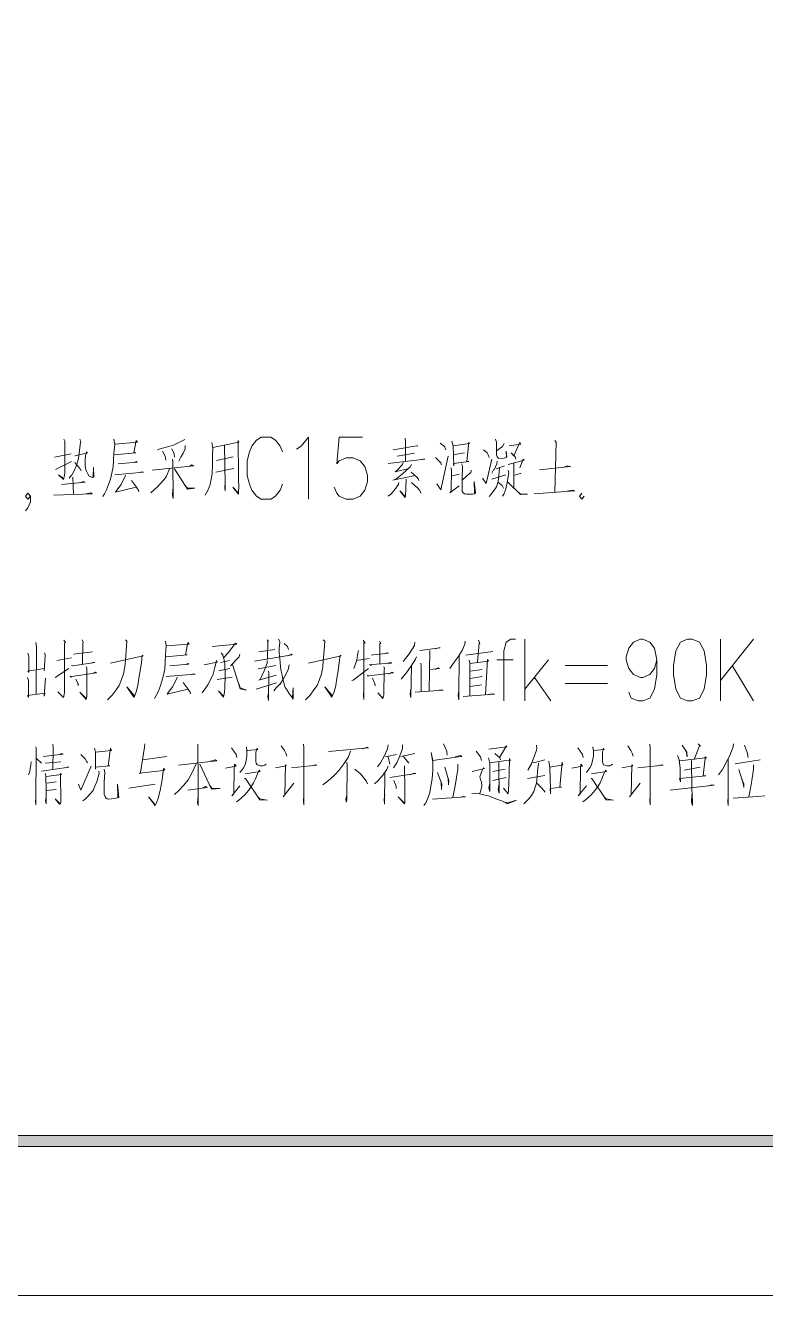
# Model space of a CAD drawing. Header units: millimetres. Extents: x 0 to 586, y 0 to 414.
# Drawn here: x 445 to 492.2, y 0 to 81 of the extents above; entities that cross this region are included whole.
import ezdxf

# ---------------------------------------------------------------- set-up
doc = ezdxf.new("R2010")
doc.units = ezdxf.units.MM

msp = doc.modelspace()

# ---------------------------------------------------------------- hatches: boundary and pattern name
h = msp.add_hatch(color=0)
h.dxf.hatch_style = 2
h.paths.add_polyline_path([(24.302861, 9.514417), (24.994306, 10.205861), (575.429944, 10.205861), (576.117861, 9.514417)])

# ---------------------------------------------------------------- linework, layer by layer
at = {"color": 0, "lineweight": 0}
for points in [[(0, 0), (585.632278, 0), (585.632278, 414.0835), (0, 414.0835)], [(487.20375, 41.87825), (486.755722, 41.691278), (486.452333, 41.126833), (486.304167, 40.188444), (486.304167, 39.624), (486.452333, 38.685611), (486.755722, 38.121167), (487.20375, 37.934194), (487.503611, 37.934194), (487.955167, 38.121167), (488.255028, 38.685611), (488.406722, 39.624), (488.406722, 40.188444), (488.255028, 41.126833), (487.955167, 41.691278), (487.503611, 41.87825)], [(24.302861, 9.514417), (24.994306, 10.205861), (575.429944, 10.205861), (576.117861, 9.514417)]]:
    msp.add_lwpolyline(points, close=True, dxfattribs=at)
for points in [[(447.449222, 54.638222), (447.498611, 54.51475), (447.498611, 52.528611), (447.473917, 52.309889), (447.449222, 52.154667), (447.424528, 52.059417), (447.1035, 52.369861), (447.424528, 52.122917)], [(448.46875, 54.638222), (448.518139, 54.51475), (448.493444, 54.4195), (448.419361, 53.770389), (448.369972, 53.396444), (448.320583, 53.177722), (448.2465, 52.962528), (448.144194, 52.712056), (448.020722, 52.465111), (447.921944, 52.309889), (447.823167, 52.214639), (447.773778, 52.154667)], [(450.631278, 54.638222), (450.680667, 54.327778), (450.631278, 53.738639), (450.603056, 53.272972), (450.578361, 52.867278), (450.504278, 52.465111), (450.4055, 52.091167), (450.282028, 51.748972), (450.158556, 51.410306), (450.035083, 51.159833), (449.932778, 50.972861)], [(450.705361, 54.327778), (452.144694, 54.45125), (452.045917, 54.5465), (451.89775, 53.770389), (452.021222, 53.770389), (450.655972, 53.643389)], [(455.150361, 54.606472), (454.776417, 54.4195), (454.430694, 54.264278), (454.130833, 54.172556), (453.809806, 54.080833), (453.584028, 54.017333), (453.411167, 53.953833)], [(456.864861, 54.4195), (456.938944, 54.049083), (456.91425, 53.675139), (456.91425, 53.0225), (456.889556, 52.433361), (456.840167, 52.091167), (456.766083, 51.748972), (456.642611, 51.410306), (456.540306, 51.223333), (456.441528, 51.068111)], [(456.938944, 54.109056), (458.604056, 54.45125), (458.554667, 54.5465), (458.554667, 54.080833), (458.579361, 52.807306), (458.579361, 52.154667), (458.579361, 52.059417), (458.604056, 51.59375), (458.579361, 51.283306), (458.579361, 51.128083), (458.205417, 51.565528), (458.554667, 51.223333)], [(461.380417, 53.823306), (461.228722, 54.200778), (460.928861, 54.574722), (460.629, 54.761694), (460.02575, 54.761694), (459.725889, 54.574722), (459.426028, 54.200778), (459.274333, 53.823306), (459.126167, 53.258861), (459.126167, 52.320472), (459.274333, 51.759556), (459.426028, 51.382083), (459.725889, 51.008139), (460.02575, 50.817639), (460.629, 50.817639), (460.928861, 51.008139), (461.228722, 51.382083), (461.380417, 51.759556)], [(462.28, 54.010278), (462.579861, 54.200778), (463.031417, 54.761694), (463.031417, 50.817639)], [(466.488639, 54.761694), (464.985806, 54.761694), (464.834111, 53.071889), (464.985806, 53.258861), (465.433833, 53.449361), (465.885389, 53.449361), (466.336944, 53.258861), (466.636806, 52.884917), (466.7885, 52.320472), (466.7885, 51.946528), (466.636806, 51.382083), (466.336944, 51.008139), (465.885389, 50.817639), (465.433833, 50.817639), (464.985806, 51.008139), (464.834111, 51.195111), (464.682417, 51.569056)], [(469.205028, 54.701722), (469.229722, 54.483), (469.229722, 53.209472)], [(471.441639, 54.391278), (471.713278, 54.172556), (471.787361, 53.953833)], [(472.186, 54.51475), (472.260083, 54.204306), (472.309472, 52.930778), (472.284778, 53.086), (473.254917, 53.209472), (473.127917, 53.209472), (473.254917, 54.45125), (473.304306, 54.359528), (472.260083, 54.204306)], [(474.965889, 54.638222), (475.018806, 54.45125), (475.018806, 53.643389), (475.068194, 53.519917), (475.142278, 53.428194), (475.364528, 53.396444), (475.512694, 53.428194), (475.689083, 53.488167), (475.639694, 53.862111), (475.664389, 53.488167)], [(475.512694, 54.359528), (475.413917, 54.172556), (475.018806, 53.893861)], [(475.83725, 54.204306), (476.581611, 54.327778), (476.507528, 54.45125), (476.133583, 53.583417), (475.960722, 53.770389), (476.211194, 53.519917), (476.260583, 53.364694)], [(478.744139, 54.5465), (478.842917, 54.4195), (478.818222, 54.45125), (478.744139, 51.255083)], [(446.853028, 53.488167), (447.89725, 53.706889)], [(448.144194, 53.583417), (448.168889, 53.583417), (448.941472, 53.770389), (448.892083, 53.830361), (448.814472, 53.551667), (448.789778, 53.304722), (448.789778, 52.994278), (448.814472, 52.775556), (448.892083, 52.588583), (448.966167, 52.433361), (449.064944, 52.278139), (449.213111, 52.214639), (449.361278, 52.214639), (449.336583, 52.839056), (449.311889, 52.214639)], [(453.735722, 53.862111), (453.908583, 53.551667), (453.933278, 53.304722)], [(454.331917, 54.017333), (454.480083, 53.706889), (454.504778, 53.488167)], [(455.175056, 54.236056), (455.175056, 54.017333), (455.051583, 53.738639), (454.903417, 53.488167), (454.776417, 53.241222)], [(458.230111, 53.519917), (457.164722, 53.272972)], [(457.683306, 54.236056), (457.732694, 51.780722), (457.732694, 51.346806), (457.708, 51.533778), (457.732694, 51.904194)], [(469.998778, 54.204306), (469.949389, 54.204306), (468.432444, 53.953833)], [(468.682917, 53.551667), (469.801222, 53.738639)], [(471.215861, 51.780722), (471.466333, 51.410306), (471.935528, 53.551667)], [(472.260083, 53.643389), (472.97975, 53.770389)], [(474.196833, 53.953833), (474.422611, 53.770389), (474.496694, 53.643389), (474.546083, 53.459944)], [(446.902417, 52.712056), (447.921944, 53.209472)], [(448.144194, 53.1495), (448.46875, 52.775556), (448.542833, 52.620333)], [(450.902917, 53.05425), (452.12, 53.177722), (452.045917, 53.209472), (451.922444, 53.1495)], [(454.180222, 52.743806), (453.982667, 52.278139), (453.8345, 52.059417), (453.61225, 51.812472), (453.411167, 51.59375), (453.238306, 51.438528), (452.987833, 51.223333)], [(453.065444, 52.652083), (455.721861, 52.930778), (455.598389, 52.994278), (455.425528, 52.899028)], [(454.356611, 53.364694), (454.381306, 53.209472), (454.406, 50.849389), (454.356611, 51.068111), (454.381306, 51.438528)], [(454.504778, 52.743806), (455.323222, 51.438528), (455.795944, 51.502028), (455.323222, 51.502028), (455.125667, 51.72075)], [(457.1365, 52.528611), (458.2795, 52.775556)], [(470.221028, 53.332944), (470.348028, 53.364694), (470.446806, 53.364694), (468.111417, 53.086)], [(469.600139, 53.0225), (469.526056, 52.867278), (469.028639, 52.433361), (468.584139, 52.059417), (468.40775, 52.031194), (469.850611, 52.309889)], [(469.081556, 53.1495), (469.028639, 53.0225), (468.658222, 52.620333), (468.559444, 52.556833), (469.427278, 52.775556)], [(471.141778, 53.459944), (471.364028, 53.241222), (471.466333, 53.11775), (471.515722, 52.994278)], [(472.111917, 52.807306), (472.161306, 52.683833), (472.136611, 51.315056), (472.037833, 51.223333), (472.634028, 51.65725)], [(472.782194, 53.05425), (472.856278, 52.930778), (472.831583, 52.059417), (472.831583, 51.438528), (472.831583, 51.315056), (472.905667, 51.223333), (472.97975, 51.159833), (473.103222, 51.128083), (473.501861, 51.128083), (473.625333, 51.159833), (473.674722, 51.223333), (473.600639, 51.935944), (473.625333, 51.223333)], [(474.12275, 52.154667), (474.369694, 51.812472), (474.718944, 53.364694)], [(475.216361, 52.807306), (475.166972, 52.309889), (475.142278, 52.091167), (475.117583, 51.844222), (475.018806, 51.59375), (474.842417, 51.315056), (474.669556, 51.099861), (474.546083, 50.972861)], [(475.068194, 53.241222), (475.0435, 53.05425), (474.867111, 52.683833), (474.842417, 52.683833), (474.718944, 52.465111)], [(474.994111, 52.743806), (475.537389, 52.930778)], [(475.763167, 53.0225), (476.782694, 53.304722), (476.729778, 53.364694), (476.507528, 52.807306)], [(476.133583, 53.086), (476.133583, 52.994278), (476.133583, 51.533778)], [(477.774, 52.683833), (479.735444, 52.899028), (479.71075, 52.899028), (479.537889, 52.930778), (479.290944, 52.839056)], [(447.301056, 51.748972), (448.789778, 51.904194), (448.691, 51.935944), (448.518139, 51.875972)], [(448.020722, 52.214639), (448.045417, 51.099861)], [(450.680667, 52.369861), (452.518639, 52.528611), (452.391639, 52.556833), (452.243472, 52.496861)], [(451.375639, 52.341639), (451.350944, 52.246389), (451.075778, 51.72075), (450.779444, 51.315056), (450.730056, 51.255083), (452.045917, 51.565528)], [(451.746056, 51.999444), (452.070611, 51.565528), (452.144694, 51.470278), (452.194083, 51.378556), (452.218778, 51.283306)], [(468.806389, 51.875972), (468.781694, 51.748972), (468.485361, 51.346806), (468.259583, 51.099861), (468.111417, 51.004611)], [(469.254417, 52.091167), (469.229722, 51.004611), (469.205028, 50.912889), (468.855778, 51.346806), (469.205028, 50.972861)], [(469.575444, 52.528611), (469.974083, 52.186417), (470.048167, 52.091167), (470.072861, 51.999444)], [(469.600139, 51.875972), (469.998778, 51.502028), (470.12225, 51.378556), (470.221028, 51.191583)], [(472.634028, 52.401611), (472.136611, 52.278139)], [(473.403083, 52.652083), (473.378389, 52.465111), (473.329, 52.465111), (472.831583, 52.031194)], [(474.718944, 52.091167), (475.615, 52.369861)], [(475.117583, 51.904194), (475.389222, 51.689), (475.463306, 51.502028)], [(475.763167, 52.652083), (475.812556, 52.496861), (475.713778, 51.875972), (475.615, 51.470278), (475.488, 51.128083), (475.413917, 51.004611)], [(475.738472, 51.904194), (476.556917, 51.099861), (477.004944, 51.128083), (476.556917, 51.128083), (476.334667, 51.315056)], [(476.1865, 52.341639), (476.606306, 52.465111)], [(445.304333, 51.008139), (445.152639, 50.817639), (445.004472, 51.008139), (445.152639, 51.195111), (445.304333, 51.008139), (445.304333, 50.630667), (445.152639, 50.256722), (445.004472, 50.066222)], [(446.803639, 51.068111), (449.237806, 51.159833), (449.163722, 51.223333), (448.842694, 51.159833)], [(477.428278, 51.159833), (480.010611, 51.346806), (479.862444, 51.378556), (479.537889, 51.315056)], [(480.458639, 51.195111), (480.306944, 51.008139), (480.458639, 50.817639), (480.610333, 51.008139)], [(445.646528, 41.659528), (445.695917, 41.380833), (445.671222, 38.368111)], [(447.435111, 41.81475), (447.537417, 41.659528), (447.4845, 41.631306), (447.4845, 38.495111), (447.435111, 38.212889), (447.410417, 38.152917), (447.064694, 38.523333)], [(448.602806, 41.8465), (448.676889, 41.691278), (448.652194, 41.631306), (448.6275, 40.294278)], [(451.361528, 41.8465), (451.485, 41.723028), (451.460306, 41.754778), (451.410917, 41.133889), (451.361528, 40.513), (451.336833, 40.107306), (451.238056, 39.673389), (451.114583, 39.299444), (450.962889, 38.929028), (450.765333, 38.650333), (450.518389, 38.308139), (450.366694, 38.152917), (450.218528, 37.997694)], [(453.919167, 41.754778), (453.968556, 41.444333), (453.919167, 40.851667), (453.894472, 40.386), (453.869778, 39.983833), (453.795694, 39.581667), (453.696917, 39.207722), (453.573444, 38.865528), (453.446444, 38.523333), (453.322972, 38.276389), (453.224194, 38.089417)], [(453.99325, 41.444333), (455.436111, 41.567806), (455.337333, 41.659528), (455.185639, 40.883417), (455.312639, 40.883417), (453.943861, 40.759944)], [(456.900139, 41.412583), (458.466472, 41.567806), (458.392389, 41.631306), (457.919667, 41.006889), (457.623333, 40.696444)], [(460.403222, 41.8465), (460.477306, 41.723028), (460.452611, 41.754778), (460.427917, 40.636472)], [(461.122889, 41.87825), (461.2005, 41.723028), (461.2005, 41.659528), (461.172278, 41.289111), (461.172278, 40.978667), (461.2005, 40.636472), (461.225194, 40.386), (461.249889, 40.107306), (461.299278, 39.828611), (461.348667, 39.581667), (461.398056, 39.299444), (461.472139, 39.08425), (461.546222, 38.805556), (461.669694, 38.618583), (461.821389, 38.368111), (461.944861, 38.212889), (462.068333, 38.057667), (462.068333, 38.773806), (462.018944, 38.181139)], [(461.496833, 41.599556), (461.694389, 41.412583), (461.768472, 41.225611)], [(463.980389, 41.8465), (464.103861, 41.723028), (464.079167, 41.754778), (464.029778, 41.133889), (463.980389, 40.513), (463.955694, 40.107306), (463.856917, 39.673389), (463.733444, 39.299444), (463.585278, 38.929028), (463.384194, 38.650333), (463.13725, 38.308139), (462.989083, 38.152917), (462.837389, 37.997694)], [(466.513333, 41.81475), (466.640333, 41.631306), (466.56625, 41.659528), (466.56625, 38.025917), (466.541556, 38.308139), (466.56625, 38.618583)], [(467.557556, 41.754778), (467.656333, 41.599556), (467.58225, 41.599556), (467.58225, 40.326028)], [(469.818861, 41.691278), (469.794167, 41.476083), (469.444917, 40.946917), (469.0745, 40.4495)], [(473.022083, 41.754778), (472.997389, 41.567806), (472.824528, 41.165639), (472.577583, 40.759944), (472.327111, 40.41775), (472.178944, 40.202556), (472.055472, 40.015583)], [(473.86875, 41.81475), (473.967528, 41.599556), (473.918139, 41.631306), (473.819361, 40.41775)], [(476.239417, 41.87825), (475.936028, 41.87825), (475.636167, 41.691278), (475.488, 41.126833), (475.488, 37.934194)], [(476.839139, 37.934194), (476.839139, 41.87825)], [(485.252889, 40.562389), (485.101194, 40.001472), (484.801333, 39.624), (484.349778, 39.437028), (484.201611, 39.437028), (483.750056, 39.624), (483.450194, 40.001472), (483.2985, 40.562389), (483.2985, 40.752889), (483.450194, 41.313806), (483.750056, 41.691278), (484.201611, 41.87825), (484.349778, 41.87825), (484.801333, 41.691278), (485.101194, 41.313806), (485.252889, 40.562389), (485.252889, 39.624), (485.101194, 38.685611), (484.801333, 38.121167), (484.349778, 37.934194), (484.049917, 37.934194), (483.598361, 38.121167), (483.450194, 38.498639)], [(489.309833, 37.934194), (489.309833, 41.87825)], [(491.412389, 41.87825), (489.309833, 39.250056)], [(445.152639, 40.978667), (445.202028, 40.791694), (445.202028, 39.765111), (445.152639, 39.828611), (446.193333, 40.015583)], [(446.218028, 41.006889), (446.242722, 40.823444), (446.193333, 39.860361)], [(446.990611, 40.513), (447.932528, 40.696444)], [(448.056, 40.915167), (449.273083, 41.070389)], [(450.416083, 40.357778), (452.504528, 40.823444), (452.430444, 40.851667), (452.381056, 40.386), (452.306972, 39.860361), (452.229361, 39.394694), (452.155278, 38.929028), (452.0565, 38.523333), (451.957722, 38.276389), (451.908333, 38.181139), (451.460306, 38.833778), (451.933028, 38.276389)], [(457.471639, 41.006889), (457.570417, 40.883417), (457.623333, 40.696444), (457.672722, 40.48125), (457.697417, 40.262528), (457.697417, 40.047333), (457.722111, 39.828611), (457.722111, 39.796861), (457.722111, 39.609889), (457.722111, 39.331194), (457.697417, 39.02075), (457.697417, 38.742056), (457.672722, 38.495111), (457.648028, 38.276389), (457.623333, 38.181139), (457.298778, 38.586833), (457.623333, 38.244639)], [(458.664028, 40.915167), (458.614639, 40.759944), (458.067833, 40.170806)], [(459.584778, 40.48125), (461.99425, 40.883417), (461.944861, 40.915167), (461.719083, 40.823444)], [(459.881111, 41.070389), (460.900639, 41.225611)], [(463.038472, 40.357778), (465.123389, 40.823444), (465.049306, 40.851667), (464.999917, 40.386), (464.925833, 39.860361), (464.85175, 39.394694), (464.777667, 38.929028), (464.675361, 38.523333), (464.576583, 38.276389), (464.527194, 38.181139), (464.079167, 38.833778), (464.551889, 38.276389)], [(466.217, 41.165639), (466.192306, 40.978667), (466.118222, 40.541222), (465.917139, 40.015583)], [(466.093528, 40.513), (466.911972, 40.636472)], [(467.060139, 40.883417), (467.109528, 40.851667), (467.162444, 40.883417), (468.129056, 40.978667), (468.030278, 41.006889), (467.882111, 40.946917)], [(469.917639, 40.759944), (469.86825, 40.604722), (469.571917, 40.139056), (469.29675, 39.765111), (468.951028, 39.331194)], [(470.143417, 41.165639), (471.434583, 41.320861), (471.335806, 41.320861), (471.110028, 41.257361)], [(470.764306, 41.165639), (470.739611, 38.555083)], [(472.651667, 40.823444), (472.626972, 38.308139), (472.626972, 37.997694), (472.577583, 38.276389), (472.626972, 38.586833)], [(473.075, 40.851667), (474.785972, 41.102139)], [(473.272556, 40.541222), (473.321944, 40.357778), (473.321944, 38.244639)], [(473.321944, 40.326028), (474.514333, 40.48125), (474.44025, 40.572972), (474.316778, 38.336361)], [(475.036444, 40.562389), (476.087722, 40.562389)], [(478.341972, 40.562389), (476.839139, 38.685611)], [(446.888306, 39.426444), (447.759667, 40.015583)], [(447.83375, 39.518167), (447.907833, 39.454667), (447.957222, 39.486417), (449.523556, 39.736889), (449.449472, 39.765111), (449.301306, 39.705139)], [(447.932528, 40.202556), (447.981917, 40.170806), (448.006611, 40.170806), (449.424778, 40.386), (449.350694, 40.41775), (449.174306, 40.357778)], [(448.853278, 40.139056), (448.902667, 40.047333), (448.902667, 38.308139), (448.877972, 38.121167), (448.853278, 38.025917), (448.454639, 38.495111), (448.853278, 38.089417), (448.902667, 38.212889)], [(454.194333, 40.170806), (455.411417, 40.294278), (455.337333, 40.326028), (455.210333, 40.262528)], [(456.378028, 40.230778), (457.224694, 40.41775), (457.175306, 40.513), (457.076528, 40.075556), (456.949528, 39.641639), (456.801361, 39.331194), (456.6285, 38.960778), (456.430944, 38.678556), (456.254556, 38.463361)], [(458.018444, 40.015583), (457.323472, 39.860361)], [(457.42225, 40.386), (457.99375, 40.513)], [(458.191306, 40.262528), (458.688722, 38.710306), (459.087361, 38.618583), (458.688722, 38.773806), (458.589944, 39.02075)], [(460.950028, 40.202556), (459.831722, 39.983833)], [(460.403222, 40.513), (460.403222, 40.357778), (460.205667, 39.860361), (459.955194, 39.299444), (459.881111, 39.271222), (460.974722, 39.581667)], [(460.477306, 39.828611), (460.502, 39.736889), (460.477306, 37.965944), (460.452611, 38.212889), (460.477306, 38.463361)], [(461.796694, 40.230778), (461.743778, 39.920333), (461.472139, 39.394694), (461.2005, 38.989), (461.225194, 39.02075), (460.974722, 38.773806), (460.826556, 38.586833)], [(465.793667, 39.239472), (465.892444, 39.271222), (466.862583, 40.015583)], [(466.7885, 39.581667), (466.837889, 39.518167), (466.887278, 39.549917), (468.453611, 39.736889), (468.379528, 39.765111), (468.15375, 39.673389)], [(466.936667, 40.262528), (467.035444, 40.202556), (467.060139, 40.262528), (468.330139, 40.357778), (468.277222, 40.386), (468.079667, 40.357778)], [(467.832722, 40.107306), (467.882111, 40.015583), (467.857417, 39.920333), (467.832722, 38.336361), (467.808028, 38.152917), (467.783333, 38.089417), (467.458778, 38.463361), (467.783333, 38.121167), (467.808028, 38.212889)], [(469.596611, 40.170806), (469.571917, 38.152917), (469.522528, 38.368111), (469.571917, 38.678556)], [(470.192806, 40.357778), (470.2175, 40.170806), (470.2175, 38.523333)], [(470.764306, 39.952083), (471.385194, 40.015583), (471.311111, 40.047333), (471.110028, 39.952083)], [(473.346639, 39.828611), (474.115694, 39.952083)], [(479.39325, 40.188444), (482.095528, 40.188444)], [(490.057722, 40.188444), (491.412389, 37.934194)], [(445.124417, 39.426444), (445.177333, 39.239472), (445.177333, 38.181139), (445.124417, 38.276389), (446.218028, 38.431611), (446.193333, 38.244639), (446.267417, 39.394694)], [(448.207694, 39.331194), (448.331167, 39.0525), (448.355861, 38.929028)], [(448.207694, 39.331194), (448.380556, 38.960778)], [(453.968556, 39.486417), (455.806528, 39.641639), (455.683056, 39.673389), (455.534889, 39.609889)], [(454.667056, 39.454667), (454.642361, 39.362944), (454.367194, 38.833778), (454.070861, 38.431611), (454.017944, 38.368111), (455.337333, 38.678556)], [(455.037472, 39.116), (455.362028, 38.678556), (455.436111, 38.586833), (455.4855, 38.495111), (455.510194, 38.399861)], [(457.224694, 39.299444), (458.166611, 39.454667)], [(459.70825, 38.678556), (460.999417, 39.08425)], [(467.109528, 39.394694), (467.261222, 39.0525), (467.285917, 38.897278)], [(474.115694, 39.486417), (473.346639, 39.362944)], [(473.346639, 38.865528), (474.091, 38.960778)], [(477.438861, 39.437028), (478.490139, 37.934194)], [(479.39325, 39.059556), (482.095528, 39.059556)], [(469.843556, 38.495111), (471.632139, 38.618583), (471.533361, 38.650333), (471.3605, 38.618583)], [(472.898611, 38.212889), (473.720583, 38.276389), (474.888278, 38.368111), (474.785972, 38.399861), (474.637806, 38.368111)], [(474.563722, 38.368111), (474.464944, 38.336361)], [(445.650056, 35.016722), (445.67475, 34.889722), (445.650056, 31.319611), (445.625361, 31.538333), (445.650056, 31.693556)], [(446.743667, 35.171944), (446.768361, 35.016722), (446.768361, 34.889722), (446.743667, 33.587972)], [(449.400083, 34.921472), (449.449472, 34.674528), (449.449472, 33.587972), (449.449472, 33.711444), (450.370222, 33.803167), (450.271444, 33.803167), (450.419611, 34.921472), (450.469, 34.76625), (449.449472, 34.674528)], [(452.606833, 35.200167), (452.582139, 34.984972), (452.331667, 33.36925), (452.282278, 33.277528), (452.257583, 33.3375), (453.799222, 33.492722), (453.873306, 33.556222), (453.799222, 33.619722), (453.700444, 32.903583), (453.573444, 32.219194), (453.449972, 31.725306), (453.351194, 31.443083), (453.252417, 31.259639), (452.829083, 31.817028), (453.277111, 31.287861)], [(455.982917, 35.171944), (456.007611, 32.624889), (456.007611, 31.259639), (455.958222, 31.443083), (456.007611, 31.848778)], [(458.12075, 34.953222), (458.420611, 34.519306), (458.47, 34.332333)], [(459.090889, 35.016722), (459.115583, 34.7345), (459.115583, 34.424056), (459.066194, 34.145361), (458.992111, 33.866667), (458.889806, 33.679694), (458.791028, 33.524472), (458.667556, 33.36925)], [(459.140278, 34.76625), (459.810556, 34.82975), (459.761167, 34.921472), (459.687083, 34.674528), (459.687083, 34.455806), (459.687083, 34.268833), (459.687083, 34.053639), (459.711778, 33.958389), (459.761167, 33.866667), (459.859944, 33.834917), (459.983417, 33.803167), (460.156278, 33.803167), (460.258583, 33.834917), (460.332667, 33.898417)], [(461.299278, 35.076694), (461.500361, 34.76625), (461.599139, 34.611028), (461.648528, 34.424056)], [(462.717444, 35.171944), (462.742139, 34.953222), (462.742139, 31.319611), (462.717444, 31.570083), (462.742139, 31.880528)], [(464.304944, 34.706278), (466.866111, 34.953222), (466.767333, 34.984972), (466.492167, 34.889722)], [(468.107889, 35.140194), (468.083194, 34.889722), (467.857417, 34.424056), (467.635167, 33.990139), (467.437611, 33.743194)], [(469.025111, 35.140194), (469.025111, 34.889722), (468.827556, 34.332333), (468.679389, 33.990139), (468.453611, 33.679694)], [(471.635667, 35.200167), (471.857917, 34.7345), (471.882611, 34.487556)], [(474.542556, 34.8615), (475.685556, 35.016722), (475.660861, 35.076694), (475.212833, 34.332333), (474.912972, 34.579278), (475.237528, 34.300583), (475.286917, 34.177111)], [(477.572917, 35.108444), (477.597611, 34.921472), (477.572917, 34.798), (477.248361, 33.930167), (477.026111, 33.524472)], [(480.204639, 34.953222), (480.5045, 34.519306), (480.553889, 34.332333)], [(481.174778, 35.016722), (481.199472, 34.7345), (481.199472, 34.424056), (481.150083, 34.145361), (481.076, 33.866667), (480.977222, 33.679694), (480.874917, 33.524472), (480.751444, 33.36925)], [(481.224167, 34.76625), (481.894444, 34.82975), (481.845056, 34.921472), (481.770972, 34.674528), (481.770972, 34.455806), (481.770972, 34.268833), (481.770972, 34.053639), (481.795667, 33.958389), (481.845056, 33.866667), (481.943833, 33.834917), (482.067306, 33.803167), (482.243694, 33.803167), (482.342472, 33.834917), (482.416556, 33.898417)], [(483.386694, 35.076694), (483.58425, 34.76625), (483.683028, 34.611028), (483.732417, 34.424056)], [(484.801333, 35.171944), (484.826028, 34.953222), (484.826028, 31.319611), (484.801333, 31.570083), (484.826028, 31.880528)], [(486.861556, 35.108444), (487.161417, 34.674528), (487.186111, 34.364083), (487.112028, 34.7345)], [(487.881083, 35.200167), (488.02925, 35.044944), (487.955167, 35.076694), (487.634139, 34.208861)], [(490.142389, 35.200167), (490.117694, 35.016722), (489.895444, 34.455806), (489.719056, 34.145361), (489.422722, 33.556222), (489.17225, 33.214028)], [(490.837361, 35.108444), (491.010222, 34.642778), (491.059611, 34.332333), (491.034917, 34.579278)], [(445.353722, 34.053639), (445.329028, 33.834917), (445.300806, 33.619722), (445.276111, 33.43275), (445.177333, 33.214028)], [(445.699444, 34.268833), (446.024, 33.958389)], [(446.122778, 34.395833), (447.38925, 34.551056), (447.290472, 34.579278), (447.167, 34.519306)], [(447.241083, 34.053639), (446.270944, 33.958389)], [(448.53225, 34.519306), (448.803889, 34.240611), (448.906194, 34.053639), (448.955583, 33.990139)], [(453.996778, 34.395833), (452.458667, 34.177111)], [(454.741139, 33.834917), (457.203528, 34.113611), (457.101222, 34.177111), (456.780194, 34.085389)], [(465.723111, 34.7345), (465.574944, 34.332333), (465.299778, 33.930167), (464.97875, 33.492722), (464.728278, 33.245778), (464.431944, 32.967083), (464.206167, 32.780111), (463.959222, 32.593139)], [(467.935028, 34.424056), (468.033806, 34.395833), (468.654694, 34.519306)], [(468.107889, 34.364083), (468.231361, 33.898417)], [(468.926333, 34.395833), (469.822389, 34.579278)], [(469.102722, 34.395833), (469.42375, 33.958389)], [(472.380028, 34.364083), (472.704583, 34.455806), (472.803361, 34.395833), (472.753972, 34.395833), (470.965389, 34.145361), (470.863083, 34.642778), (470.965389, 34.021889), (470.965389, 33.524472), (470.916, 32.967083), (470.838389, 32.501417), (470.764306, 32.095722), (470.640833, 31.725306), (470.517361, 31.443083), (470.393889, 31.259639)], [(473.720583, 34.7345), (473.99575, 34.364083), (474.069833, 34.145361)], [(474.517861, 34.300583), (474.591944, 33.958389), (474.591944, 32.561389), (474.591944, 32.159222), (474.542556, 32.374417), (474.591944, 32.688389)], [(474.591944, 33.990139), (475.039972, 34.053639), (475.484472, 34.113611), (475.907806, 34.145361), (475.858417, 34.268833), (475.833722, 33.309278), (475.809028, 32.716611), (475.784333, 32.219194), (475.759639, 32.004), (475.459778, 32.374417)], [(477.29775, 34.021889), (477.396528, 33.990139), (478.095028, 34.177111)], [(478.366667, 34.085389), (478.416056, 33.679694), (478.465444, 32.346194), (478.465444, 32.004), (478.44075, 32.346194), (479.160417, 32.437917), (479.061639, 32.437917), (479.213333, 34.021889), (479.262722, 33.866667), (478.44075, 33.711444)], [(486.565222, 34.455806), (486.664, 34.177111), (486.738083, 33.647944), (486.738083, 33.122306), (486.762778, 32.780111), (486.688694, 32.998833), (488.3785, 33.154056), (488.205639, 33.182278), (488.329111, 34.268833), (488.403194, 34.332333), (488.329111, 34.364083), (488.304417, 34.300583), (486.713389, 34.113611)], [(487.45775, 34.145361), (487.482444, 32.374417), (487.510667, 31.506583), (487.510667, 31.259639), (487.45775, 31.474833), (487.482444, 31.97225)], [(489.793139, 34.240611), (489.793139, 31.259639), (489.768444, 31.538333), (489.793139, 31.785278)], [(490.241167, 33.930167), (491.832194, 34.177111)], [(446.024, 33.4645), (447.763194, 33.711444), (447.685583, 33.743194), (447.562111, 33.679694)], [(446.270944, 33.309278), (446.295639, 33.090556), (446.320333, 32.282694), (446.320333, 31.725306), (446.320333, 31.383111), (446.270944, 31.598306), (446.320333, 31.785278)], [(446.320333, 33.122306), (447.290472, 33.245778), (447.216389, 33.309278), (447.216389, 33.154056), (447.241083, 31.661806), (447.241083, 31.506583), (447.216389, 31.383111), (447.167, 31.351361), (446.891833, 31.693556), (447.167, 31.414861), (447.216389, 31.443083)], [(448.384083, 32.624889), (448.53225, 32.250944), (449.177833, 33.774944)], [(449.67525, 33.4645), (449.699944, 33.277528), (449.699944, 33.3375), (449.551778, 32.780111), (449.424778, 32.501417), (449.301306, 32.219194), (449.128444, 32.004), (448.955583, 31.817028), (448.803889, 31.661806), (448.655722, 31.570083)], [(450.020972, 33.587972), (450.045667, 33.36925), (450.020972, 32.748361), (450.020972, 32.314444), (450.020972, 31.97225), (450.073889, 31.817028), (450.123278, 31.753528), (450.197361, 31.693556), (450.296139, 31.661806), (450.469, 31.693556), (450.744167, 31.725306), (450.867639, 31.753528), (450.941722, 31.785278), (450.867639, 32.624889), (450.892333, 31.785278)], [(455.884139, 33.930167), (455.6125, 33.36925), (455.362028, 32.903583), (455.090389, 32.561389), (454.765833, 32.219194), (454.494194, 31.97225)], [(456.109917, 33.898417), (456.854278, 32.314444), (457.401083, 32.346194), (456.878972, 32.374417), (456.730806, 32.561389)], [(457.746806, 33.647944), (458.420611, 33.774944), (458.318306, 33.898417), (458.293611, 33.647944), (458.268917, 32.004), (458.145444, 31.880528), (458.667556, 32.529639)], [(458.992111, 33.277528), (459.958722, 33.43275), (459.884639, 33.524472), (459.785861, 33.277528), (459.662389, 32.967083), (459.535389, 32.716611), (459.411917, 32.501417), (459.214361, 32.219194), (458.992111, 31.97225), (458.766333, 31.753528), (458.593472, 31.598306), (458.445306, 31.506583)], [(460.928861, 33.679694), (461.623833, 33.803167), (461.574444, 33.866667), (461.525056, 31.9405), (461.426278, 31.817028), (462.096556, 32.688389)], [(461.944861, 33.679694), (463.560583, 33.834917), (463.461806, 33.866667), (463.26425, 33.803167)], [(465.472639, 34.021889), (465.497333, 33.834917), (465.472639, 31.598306), (465.447944, 31.474833), (465.42325, 31.693556), (465.472639, 31.90875)], [(466.792028, 32.656639), (466.717944, 32.843611), (466.344, 33.277528), (465.99475, 33.587972)], [(468.107889, 33.774944), (468.033806, 33.556222), (467.70925, 33.122306), (467.437611, 32.811861), (467.236528, 32.656639)], [(467.910333, 33.3375), (467.882111, 31.351361), (467.857417, 31.661806), (467.910333, 31.9405)], [(468.231361, 33.058806), (469.871778, 33.309278), (469.773, 33.3375), (469.497833, 33.214028)], [(469.152111, 33.803167), (469.176806, 32.219194), (469.176806, 31.693556), (469.176806, 31.443083), (469.152111, 31.383111), (468.753472, 31.817028), (469.152111, 31.414861)], [(471.261722, 33.36925), (471.536889, 32.624889), (471.512194, 32.282694), (471.4875, 32.716611)], [(471.734444, 33.711444), (471.981389, 32.843611), (471.956694, 32.593139), (471.932, 33.027056)], [(472.552889, 33.898417), (472.552889, 33.587972), (472.380028, 32.529639), (472.231861, 31.785278)], [(473.473639, 33.43275), (474.267389, 33.619722), (474.193306, 33.679694), (474.119222, 33.492722), (473.99575, 33.214028), (473.971056, 33.090556), (473.99575, 32.935333), (474.069833, 32.748361), (474.094528, 32.529639), (474.020444, 32.219194), (473.971056, 32.03575)], [(474.7895, 33.43275), (475.58325, 33.587972)], [(475.163444, 34.021889), (475.163444, 33.245778), (475.188139, 32.501417), (475.188139, 32.469667), (475.188139, 32.063972), (475.13875, 32.282694), (475.188139, 32.656639)], [(477.696389, 33.958389), (477.647, 33.43275), (477.622306, 33.090556), (477.572917, 32.688389), (477.498833, 32.437917), (477.396528, 32.159222), (477.248361, 31.90875), (477.0755, 31.693556), (476.927333, 31.538333), (476.775639, 31.383111)], [(479.834222, 33.647944), (480.5045, 33.774944), (480.405722, 33.898417), (480.381028, 33.647944), (480.352806, 32.004), (480.229333, 31.880528), (480.751444, 32.529639)], [(481.076, 33.277528), (482.042611, 33.43275), (481.968528, 33.524472), (481.86975, 33.277528), (481.746278, 32.967083), (481.622806, 32.716611), (481.495806, 32.501417), (481.29825, 32.219194), (481.076, 31.97225), (480.850222, 31.753528), (480.677361, 31.598306), (480.529194, 31.506583)], [(483.01275, 33.679694), (483.707722, 33.803167), (483.658333, 33.866667), (483.608944, 31.9405), (483.510167, 31.817028), (484.180444, 32.688389)], [(484.032278, 33.679694), (485.644472, 33.834917), (485.545694, 33.866667), (485.348139, 33.803167)], [(486.988556, 33.524472), (488.004556, 33.711444)], [(490.463417, 33.556222), (490.565722, 33.277528), (490.689194, 32.903583), (490.763278, 32.593139), (490.787972, 32.406167), (490.787972, 32.656639), (490.6645, 32.935333)], [(491.408861, 33.866667), (491.408861, 33.587972), (491.310083, 32.871833), (491.211306, 32.346194), (491.112528, 31.817028)], [(446.941222, 32.780111), (446.345028, 32.688389)], [(451.587306, 32.374417), (453.252417, 32.624889)], [(455.337333, 32.250944), (456.579111, 32.406167), (456.480333, 32.469667), (456.258083, 32.374417)], [(458.963889, 32.998833), (459.016806, 32.998833), (459.934028, 31.630056), (460.40675, 31.598306), (459.934028, 31.693556), (459.810556, 31.817028)], [(468.478306, 32.871833), (468.63, 32.501417), (468.63, 32.346194)], [(474.7895, 32.871833), (475.636167, 33.058806)], [(478.095028, 33.182278), (477.001417, 32.998833)], [(477.572917, 32.716611), (477.943333, 32.346194), (478.119722, 32.127472)], [(481.051306, 32.998833), (481.100694, 32.998833), (482.017917, 31.630056), (482.490639, 31.598306), (482.017917, 31.693556), (481.894444, 31.817028)], [(486.0925, 32.250944), (488.900611, 32.561389), (488.752444, 32.593139), (488.551361, 32.529639)], [(446.320333, 32.219194), (446.941222, 32.282694)], [(470.940694, 31.661806), (473.050306, 31.817028), (472.926833, 31.848778), (472.626972, 31.785278)], [(473.448944, 32.03575), (473.6465, 32.063972), (473.872278, 32.03575), (474.193306, 31.9405), (474.517861, 31.880528), (474.987056, 31.693556), (475.410389, 31.538333), (475.734944, 31.383111), (476.306444, 31.598306), (475.734944, 31.443083), (475.459778, 31.506583)], [(490.117694, 31.725306), (491.684028, 31.848778), (492.128528, 31.880528)]]:
    msp.add_lwpolyline(points, dxfattribs=at)

doc.saveas('drawing.dxf')
